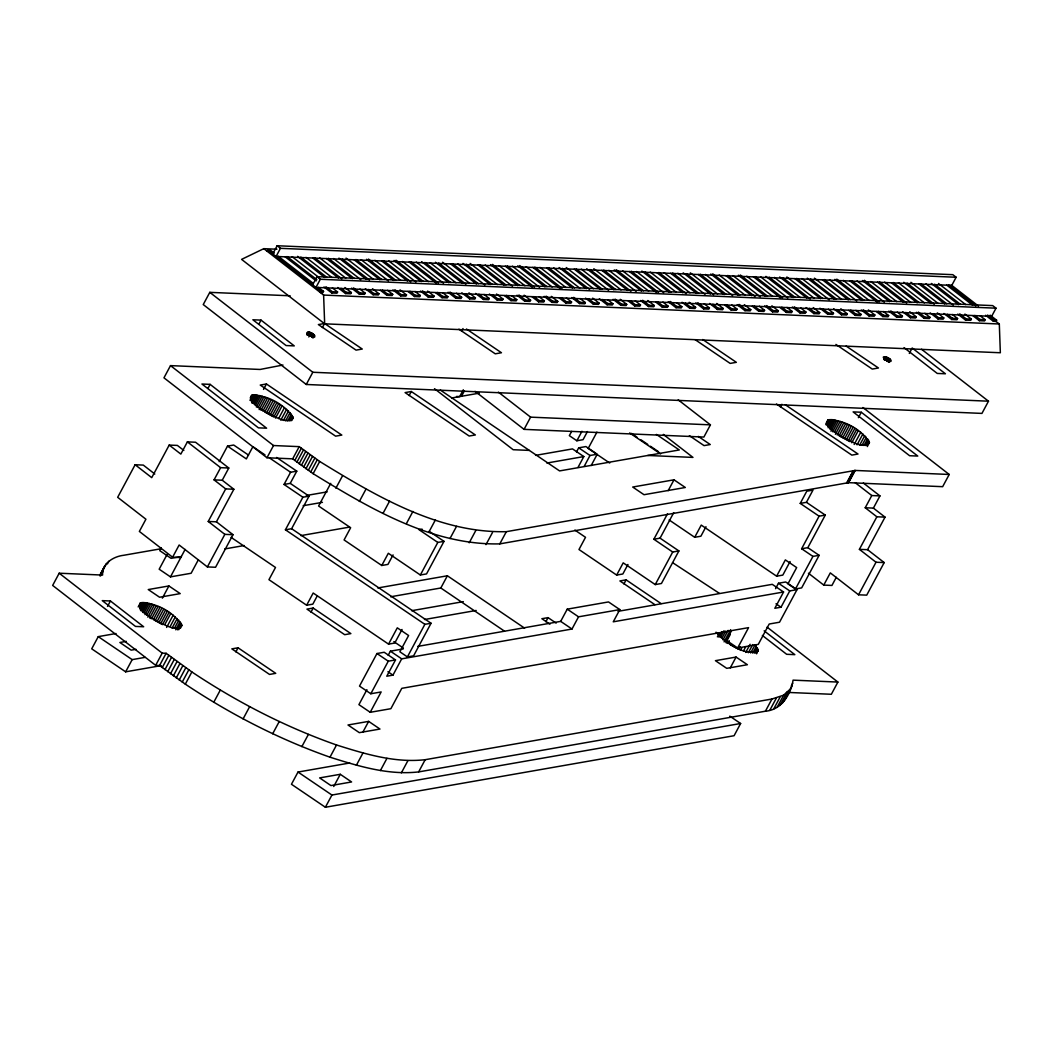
<?xml version="1.0" encoding="UTF-8"?>
<svg xmlns="http://www.w3.org/2000/svg" width="1053" height="1053" viewBox="0 0 1053 1053"><rect width="100%" height="100%" fill="white"/><g stroke="black" fill="none" stroke-linecap="round" stroke-linejoin="round"><path stroke-width="1.5" d="M160.951 548.771L123.675 555.286C113.461 556.458 101.865 563.473 102.575 575.07L59.192 573.214L52.65 585.429L155.66 665.338L159.569 665.509L185.315 684.16C230.37 714.197 278.861 739.206 329.984 757.186C358.533 766.189 388.346 775.35 418.633 771.915L765.413 711.209C781.273 710.025 790.829 694.493 793.067 680.146L837.898 682.068L831.343 694.269L786.512 692.361M181.906 625.443C175.746 632.892 162.557 623.205 155.317 620.349C150.276 616.426 136.166 610.477 140.378 602.882C156.12 602.421 173.798 612.135 181.906 625.443L180.445 628.154M293.221 417.844C287.061 425.307 273.872 415.606 266.633 412.75C261.592 408.827 247.481 402.878 251.693 395.283C267.423 394.836 285.113 404.536 293.221 417.844L291.76 420.568M756.567 653.808L758.147 650.122L755.04 644.805L750.671 652.952M869.462 442.523C863.302 449.973 850.113 440.272 842.874 437.429C837.833 433.494 823.722 427.557 827.934 419.963C843.664 419.502 861.341 429.216 869.462 442.523L867.277 446.59M784.051 701.008L791.909 686.148M282.967 365.022L260.091 369.458L170.507 365.615L163.965 377.83L266.975 457.752L292.668 458.845L313.136 473.679C369.142 508.046 432.006 545.441 499.793 543.874L848.573 482.656L942.659 486.683L949.214 474.469L862.933 407.537M290.154 295.788L209.797 292.352L203.242 304.567L306.265 384.477L981.949 413.408L988.491 401.193L921.533 349.254M154.804 474.021L143.3 465.097L135.126 464.742L117.673 497.306L145.919 519.221L139.365 531.436L172.6 557.221L180.774 557.563M267.133 251.233L267.778 250.022L270.371 250.127L274.267 253.141M269.713 251.351L270.371 250.127M183.841 450.434L177.378 445.419L169.204 445.077L151.737 477.641L135.126 464.742M99.666 575.478L104.76 565.974M99.877 575.543L103.51 568.752M99.996 575.675L106.537 563.46M272.766 253.878L277.136 245.744L952.82 274.675L956.137 277.255L951.78 285.389L276.097 256.458L280.453 248.324L956.137 277.255M100.601 575.859L102.786 571.792M107.406 563.934L108.867 561.223M207.941 388.439L210.113 384.371L266.606 428.189L258.433 427.847L201.939 384.016L210.113 384.371M228.791 468.019L220.617 467.664L214.062 479.878L222.236 480.221L228.791 468.019L195.555 442.234L187.381 441.878L180.84 454.093L169.204 445.077M107.524 606.41L110.433 600.987L143.669 626.759L135.495 626.417L102.259 600.631L110.433 600.987M258.854 324.192L261.039 320.125L294.261 345.897L286.087 345.542L252.865 319.77L261.039 320.125M116.027 633.511L98.258 636.631L91.716 648.832L125.636 671.827L161.175 665.614M161.28 547.836L159.766 550.666L171.073 558.34L181.392 556.524M138.193 606.949L140.378 602.882M250.232 397.995L251.693 395.283M167.177 554.286L159.174 569.212L170.481 576.873L191.119 573.266L198.398 559.696M139.404 606.594L141.576 602.527M249.982 400.364L252.891 394.928M312.649 284.823L317.006 276.676L992.689 305.607L996.02 308.187L991.65 316.334L315.966 287.403L320.336 279.256L996.02 308.187M139.654 607.844L142.563 602.421M250.969 400.245L253.878 394.822M140.036 609.187L143.669 602.408M219.156 461.701L227.501 446.13L233.7 445.037L248.508 455.08M251.351 401.601L254.984 394.809M140.536 610.635L144.906 602.5M251.851 403.036L256.221 394.901M141.892 610.819L146.249 602.685M253.207 403.22L257.564 395.086M142.616 612.451L147.71 602.961M254.655 403.51L259.012 395.362M172.6 557.221L179.142 545.006L207.388 566.922L215.562 567.264L233.016 534.7L216.405 521.814L208.231 521.459L225.697 488.895L233.871 489.25L216.405 521.814M263.526 389.413L266.435 383.99L341.817 435.086L335.617 436.166L260.249 385.069L266.435 383.99M144.156 612.833L149.25 603.33M255.471 405.234L260.565 395.731M145.064 614.649L150.895 603.79M256.379 407.05L262.21 396.204M146.788 615.202L152.606 604.343M258.103 407.603L263.921 396.757M323.534 291.378L320.954 291.26L320.296 292.484L322.889 292.602L323.534 291.378L318.348 287.351M147.854 617.203L154.396 604.988M259.17 409.604L265.711 397.402M170.481 576.873L185.131 549.429M156.239 605.712L149.684 617.927L151.54 618.716L158.095 606.502M260.999 410.328L267.554 398.113M162.359 598.17L168.901 585.955L180.208 593.616L159.569 597.235L148.262 589.562L168.901 585.955M262.855 411.118L269.41 398.903M159.951 607.357L153.409 619.572L162.504 624.587L169.046 612.385M271.266 399.758L264.724 411.973L273.819 417.001L280.361 404.786M125.636 671.827L132.178 659.626L145.103 657.362M306.778 334.63C306.897 329.036 316.269 334.696 314.663 337.013C312.465 337.447 304.106 332.801 308.226 331.919M307.068 334.696L308.516 331.985M307.384 334.775L308.832 332.05M307.713 334.867L309.161 332.156M308.055 334.972L309.503 332.261M155.278 620.48L161.82 608.265M266.593 412.881L273.135 400.68M308.411 335.104L309.858 332.393M308.766 335.249L310.227 332.537M309.148 335.407L310.596 332.695M331.761 292.971L332.419 291.76L337.592 291.971L336.947 293.195L331.761 292.971L323.982 286.942M308.792 336.947L310.977 332.866M309.898 335.775L311.359 333.051M157.121 621.441L163.676 609.226M268.436 413.855L274.991 401.641M310.266 335.96L311.727 333.248M310.635 336.17L312.096 333.459M310.99 336.381L312.451 333.669M311.333 336.591L312.794 333.88M311.675 336.815L313.123 334.104M158.95 622.455L165.505 610.24M270.266 414.856L276.821 402.654M311.991 337.039L313.452 334.327M312.293 337.263L313.755 334.551M312.715 337.605L314.163 334.893M313.07 337.934L314.518 335.223M160.754 623.508L167.295 611.293M272.069 415.909L278.611 403.694M322.389 327.562L324.561 323.495L362.258 349.043L356.059 350.123L318.375 324.574L324.561 323.495M164.926 624.35L170.744 613.491M275.517 418.107L282.059 405.905M345.555 293.563L346.213 292.339L351.386 292.563L350.728 293.787L345.555 293.563L337.776 287.535M166.611 627.43L173.166 615.215M278.65 418.475L284.481 407.616M170.231 626.403L175.324 616.9M280.809 420.16L286.64 409.314M172.113 628.049L177.207 618.559M283.428 420.45L288.522 410.96M174.429 628.272L178.799 620.138M207.388 566.922L224.842 534.358L233.016 534.7M285.745 420.687L290.115 412.539M155.66 665.338L162.201 653.136L166.124 653.294L191.857 671.946C236.912 701.996 285.416 727.004 336.526 744.984C365.088 753.974 394.888 763.135 425.188 759.7L771.967 699.008L783.616 695.177L790.592 688.794M266.975 457.752L273.517 445.537L299.223 446.643L319.691 461.464C375.684 495.831 438.548 533.239 506.348 531.673L855.128 470.441L949.214 474.469M306.265 384.477L312.807 372.262L988.491 401.193M175.706 629.773L180.076 621.639M287.759 420.831L291.391 414.04M177.391 629.826L181.037 623.034M289.443 420.871L292.352 415.435M178.734 629.733L181.642 624.311M290.786 420.792L292.958 416.712M159.569 665.509L166.124 653.294M359.336 294.156L359.994 292.931L365.167 293.155L364.509 294.379L359.336 294.156L351.557 288.127M162.241 667.563L168.796 655.348M164.952 669.616L171.507 657.401M167.717 671.669L174.258 659.468M373.131 294.748L373.776 293.524L378.962 293.748L378.303 294.972L373.131 294.748L365.338 288.706M170.52 673.736L177.062 661.534M173.376 675.815L179.918 663.601M292.668 458.845L299.223 446.643M176.285 677.895L182.827 665.68M294.801 460.477L301.342 448.262M179.234 679.975L185.789 667.76M284.034 484.459L290.589 472.244L296.775 471.152L290.233 483.366L284.034 484.459L302.882 497.227L309.069 496.147L291.615 528.711L285.416 529.791L302.882 497.227M296.946 462.109L303.501 449.894M386.912 295.34L387.57 294.116L392.743 294.34L392.085 295.564L386.912 295.34L380.423 290.312M182.248 682.068L188.79 669.853M299.144 463.754L305.699 451.54M301.382 465.387L307.924 453.185M185.315 684.16L191.857 671.946M303.646 467.045L310.201 454.83M305.962 468.69L312.504 456.476M400.693 295.932L401.351 294.708L406.524 294.932L405.879 296.143L400.693 295.932L392.914 289.891M308.305 470.349L314.86 458.134M310.701 472.007L317.256 459.792M313.136 473.679L319.691 461.464M414.487 296.525L415.132 295.301L420.318 295.524L419.66 296.735L414.487 296.525L407.998 291.484M235.859 651.86L238.044 647.792L275.728 673.341L269.529 674.433L231.844 648.872L238.044 647.792M428.268 297.104L428.926 295.893L434.099 296.104L433.441 297.328L428.268 297.104L420.489 291.076M330.747 483.353L318.598 506.006L350.636 527.724L344.081 539.939L381.765 565.487L387.965 564.408L393.059 554.905M213.746 702.298L220.288 690.097M335.881 488.184L342.436 475.969M442.049 297.696L442.708 296.472L447.894 296.696L447.235 297.92L442.049 297.696L435.573 292.668M455.844 298.289L456.502 297.064L461.675 297.288L461.017 298.512L455.844 298.289L448.065 292.247M409.104 395.586L411.289 391.505L475.364 434.955L469.164 436.034L405.102 392.598L411.289 391.505M359.349 501.478L365.904 489.276M243.085 718.923L249.627 706.708M469.625 298.881L470.283 297.657L475.456 297.881L474.811 299.105L469.625 298.881L461.846 292.839M231.081 537.359L275.504 567.462L268.949 579.676L306.634 605.225L313.189 593.023L388.557 644.12L394.757 643.041L402.035 629.47M317.19 596.011L312.833 604.146L306.634 605.225M310.99 612.122L313.175 608.055L350.86 633.603L344.673 634.683L306.976 609.134L313.175 608.055M461.583 331.261L463.044 328.549M483.419 299.473L484.064 298.249L489.25 298.473L488.592 299.697L483.419 299.473L475.64 293.432M383.029 513.364L389.571 501.149M497.2 300.066L497.858 298.841L503.031 299.065L502.373 300.276L497.2 300.066L489.421 294.024M272.674 733.77L279.229 721.568M510.981 300.645L511.64 299.434L516.812 299.657L516.167 300.868L510.981 300.645L504.505 295.617M463.32 389.807L459.674 396.586L456.515 396.454M461.504 396.27L464.412 390.834M381.765 565.487L388.32 553.273L420.358 574.991L426.544 573.911L444.011 541.347L429.203 531.304M524.776 301.237L525.434 300.026L530.607 300.237L529.949 301.461L524.776 301.237L516.997 295.209M406.379 523.644L412.921 511.429M538.557 301.829L539.215 300.605L544.388 300.829L543.73 302.053L538.557 301.829L532.081 296.801M301.856 746.616L308.411 734.402M349.701 763.004L298.012 772.046L291.457 784.261L325.377 807.256L734.086 735.718L740.628 723.503L729.782 716.145M428.874 532.094L435.416 519.892M551.969 302.408L552.614 301.184L557.8 301.408L557.142 302.632L551.969 302.408L544.177 296.367M731.44 630.826L726.346 640.316L737.653 647.99L758.292 644.37L769.203 624.021L779.523 622.218L796.989 589.654L789.763 590.917L781.023 607.199L774.837 608.279L783.564 591.997L613.267 621.81L619.822 609.595L578.545 616.821L571.99 629.036L401.693 658.849L392.966 675.131L386.78 676.21L395.507 659.928L384.2 652.268L376.974 653.531L359.507 686.095L370.814 693.756L381.147 691.953L370.222 712.302L358.915 704.641L366.918 689.715M565.751 303.001L566.409 301.777L571.582 302L570.923 303.211L565.751 303.001L559.261 297.96M420.358 574.991L437.811 542.427L444.011 541.347M388.557 644.12L397.297 627.838L408.603 635.512L399.864 651.794L407.406 656.901L413.605 655.822L431.059 623.258L291.615 528.711M329.984 757.186L336.526 744.984M449.986 538.557L456.541 526.342M388.202 655.256L390.387 651.175L403.246 648.924M579.532 303.58L580.19 302.369L585.363 302.593L584.718 303.804L579.532 303.58L571.753 297.551M370.814 693.756L388.281 661.192L395.507 659.928M524.065 429.361L530.607 417.146L710.433 424.846L703.878 437.061L524.065 429.361L475.061 391.334M333.722 786.512L340.277 774.297L351.584 781.958L330.945 785.577L319.638 777.904L340.277 774.297M362.824 732.23L368.655 721.384L379.962 729.045L359.31 732.651L348.003 724.99L368.655 721.384M390.65 596.775L440.825 587.995L447.38 575.78L524.618 628.154M593.326 304.172L593.971 302.961L599.157 303.172L598.499 304.396L593.326 304.172L585.547 298.144M325.377 807.256L331.932 795.041L740.628 723.503M407.406 656.901L424.872 624.337L431.059 623.258M469.204 542.795L475.745 530.594M356.375 765.255L362.93 753.053M607.107 304.765L607.765 303.54L612.938 303.764L612.28 304.988L607.107 304.765L599.328 298.736M485.973 544.638L492.528 532.423M620.888 305.357L621.546 304.133L626.732 304.356L626.074 305.581L620.888 305.357L613.109 299.315M499.793 543.874L506.348 531.673M380.396 770.572L386.938 758.357M634.683 305.949L635.341 304.725L640.514 304.949L639.855 306.173L634.683 305.949L628.193 300.921M571.621 431.414L569.344 435.652L576.873 440.773L583.072 439.68L587.429 431.546M648.464 306.541L649.122 305.317L654.295 305.541L653.65 306.765L648.464 306.541L640.685 300.5M576.873 440.773L581.967 431.269M401.364 772.863L407.906 760.661M576.517 451.895L578.702 447.828L585.929 446.564L595.985 453.369M662.258 307.134L662.903 305.91L668.089 306.133L667.431 307.344L662.258 307.134L655.769 302.093M577.992 467.427L583.823 456.568L572.516 448.907L535.556 455.37M596.919 432.151L588.179 448.433L609.713 463.03M418.633 771.915L425.188 759.7M584.191 466.347L590.009 455.488L597.235 454.225L591.167 465.558M676.039 307.713L676.697 306.502L681.87 306.713L681.212 307.937L676.039 307.713L668.26 301.684M689.82 308.305L690.478 307.081L695.651 307.305L695.006 308.529L689.82 308.305L682.041 302.277M703.615 308.898L704.273 307.673L709.446 307.897L708.787 309.121L703.615 308.898L695.836 302.856M545.875 621.704L548.06 617.637L556.142 623.113M717.396 309.49L718.054 308.266L723.227 308.49L722.569 309.714L717.396 309.49L709.617 303.448M417.699 646.397L560.683 621.375L567.238 609.16L608.516 601.934L619.822 609.595M731.19 310.082L731.835 308.858L737.021 309.082L736.363 310.306L731.19 310.082L724.701 305.054M744.971 310.674L745.629 309.45L750.802 309.674L750.144 310.885L744.971 310.674L737.192 304.633M574.846 530.067L585.521 537.306L578.979 549.521L616.663 575.07L623.205 562.855L655.242 584.586L661.442 583.494L678.895 550.93L660.06 538.162L653.86 539.241L667.523 513.759M758.752 311.254L759.41 310.043L764.583 310.266L763.938 311.477L758.752 311.254L752.276 306.226M627.943 564.487L622.849 573.99L616.663 575.07M668.168 490.672L673.999 479.813L685.306 487.486L644.015 494.713L632.708 487.039L673.999 479.813M623.916 583.928L626.101 579.861L661.1 603.593M772.547 311.846L773.192 310.635L778.378 310.846L777.719 312.07L772.547 311.846L764.768 305.818M660.06 538.162L673.723 512.666M786.328 312.438L786.986 311.214L792.159 311.438L791.501 312.662L786.328 312.438L779.839 307.41M800.109 313.031L800.767 311.806L805.94 312.03L805.295 313.254L800.109 313.031L792.33 306.989M655.242 584.586L672.709 552.022L678.895 550.93M813.903 313.623L814.561 312.399L819.734 312.623L819.076 313.847L813.903 313.623L806.124 307.581M669.129 519.958L694.704 537.293L701.245 525.092L776.627 576.188L782.813 575.109L790.092 561.539M705.984 526.724L700.89 536.214L694.704 537.293M827.684 314.215L828.342 312.991L833.515 313.215L832.87 314.439L827.684 314.215L819.905 308.174M780.457 406.998L781.918 404.286M841.479 314.808L842.124 313.583L847.31 313.807L846.651 315.018L841.479 314.808L833.7 308.766M855.26 315.387L855.918 314.176L861.091 314.386L860.433 315.61L855.26 315.387L848.771 310.359M869.041 315.979L869.699 314.755L874.872 314.979L874.227 316.203L869.041 315.979L861.262 309.951M882.835 316.571L883.493 315.347L888.666 315.571L888.008 316.795L882.835 316.571L876.346 311.543M825.749 424.03L827.934 419.963M826.223 425.03L829.132 419.607M827.21 424.925L830.119 419.502M827.592 426.268L831.225 419.489M828.092 427.715L832.462 419.581M717.396 636.854L719.581 632.787M829.435 427.9L833.805 419.765M718.857 637.131L721.766 631.708M830.159 429.532L835.253 420.042M720.397 637.499L724.043 630.721M830.988 431.269L836.806 420.41M722.042 637.973L725.675 631.181M832.62 431.73L838.438 420.871M723.029 639.882L728.123 630.378M834.345 432.283L840.162 421.424M896.616 317.164L897.274 315.939L902.447 316.163L901.789 317.387L896.616 317.164L888.837 311.122M724.095 641.882L730.637 629.668M835.411 434.284L841.952 422.069M800.241 503.4L806.782 491.185L812.982 490.106L806.427 502.32L800.241 503.4L819.089 516.181L825.276 515.088L807.822 547.652L801.623 548.745L819.089 516.181M730.295 634.459L725.925 642.593L727.781 643.383L729.242 640.672M837.24 435.007L843.795 422.793M845.651 423.582L839.096 435.797L850.061 441.668L856.602 429.453M840.965 436.653L847.507 424.438M883.954 359.534C883.375 353.005 895.103 361.64 889.772 361.574C887.403 361.863 879.571 355.809 885.402 356.822M884.296 359.652L885.744 356.941M842.821 437.561L849.376 425.346M884.652 359.784L886.1 357.059M885.007 359.929L886.468 357.204M885.389 360.087L886.837 357.375M885.77 360.258L887.218 357.546M886.139 360.442L887.6 357.73M844.677 438.522L851.232 426.307M886.508 360.639L887.969 357.928M886.876 360.837L888.337 358.125M887.231 361.047L888.693 358.336M910.411 317.756L911.056 316.532L916.242 316.756L915.583 317.98L910.411 317.756L902.618 311.714M887.574 361.271L889.035 358.56M887.916 361.495L889.364 358.77M846.507 439.535L853.062 427.321M888.232 361.719L889.693 359.007M858.379 417.672L861.288 412.249L917.768 456.067L909.595 455.725L853.114 411.894L861.288 412.249M888.535 361.942L889.996 359.231M888.956 362.285L890.404 359.573M848.31 440.588L854.852 428.374M737.653 647.99L748.565 627.641L401.785 688.333L390.874 708.695L370.222 712.302M776.627 576.188L785.354 559.906L796.66 567.58L787.934 583.862L795.476 588.969L801.662 587.89L819.129 555.326L807.822 547.652M740.193 646.555L738.745 649.267L729.65 644.239M730.255 667.918L736.073 657.059L747.38 664.719L726.741 668.339L715.435 660.679L736.073 657.059M740.443 650.385L741.891 647.674M851.759 442.786L858.3 430.572M775.548 588.68L778.457 583.244L785.683 581.98L796.989 589.654M743.589 650.741L745.761 646.674M854.167 444.498L860.722 432.296M924.192 318.348L924.85 317.124L930.023 317.348L929.365 318.559L924.192 318.348L916.413 312.307M745.748 652.439L750.105 644.291M857.05 444.84L862.881 433.981M748.354 652.728L752.711 644.581M859.669 445.129L864.763 435.626M909.292 353.426L912.201 348.003L945.423 373.776L937.249 373.433L904.027 347.648M861.986 445.353L866.356 437.219M752.684 653.097L756.317 646.305M864 445.498L867.633 438.719M754.369 653.136L757.278 647.713M865.684 445.537L868.593 440.115M846.573 483.169L853.127 470.967M755.712 653.057L757.884 648.99M846.823 483.13L853.601 470.862M867.027 445.458L869.199 441.391M847.27 483.011L853.812 470.809M847.494 482.958L854.036 470.744M756.686 652.834L758.147 650.122M847.704 482.893L854.457 470.612M848.126 482.761L854.681 470.559M848.349 482.708L854.891 470.494M848.573 482.656L855.128 470.441M937.973 318.927L938.631 317.716L943.804 317.94L943.159 319.151L937.973 318.927L930.194 312.899M795.476 588.969L812.929 556.405L819.129 555.326M951.767 319.52L952.412 318.309L957.598 318.519L956.94 319.743L951.767 319.52L943.988 313.491M965.548 320.112L966.206 318.888L971.379 319.112L970.721 320.336L965.548 320.112L957.769 314.084M808.428 573.201L823.762 585.099L830.304 572.885L858.55 594.8L866.724 595.142L884.191 562.578L867.567 549.692L859.393 549.35L876.859 516.786L885.033 517.128L867.567 549.692M865.224 507.757L871.779 495.542L879.953 495.897L873.398 508.112L865.224 507.757L876.859 516.786M836.293 577.307L831.936 585.442L823.762 585.099M765.413 711.209L771.967 699.008M769.835 710.235L776.377 698.021M979.329 320.704L979.988 319.48L985.16 319.704L984.516 320.928L979.329 320.704L972.854 315.676M773.718 708.959L780.26 696.744M777.075 707.392L783.616 695.177M779.918 705.536L786.459 693.322M786.183 695.48L787.644 692.769M791.277 685.977L792.738 683.265M782.234 703.404L788.789 691.189M993.4 321.31L994.045 320.086L996.638 320.191L995.98 321.415L993.4 321.31L985.608 315.268M858.55 594.8L876.017 562.236L884.191 562.578M758.028 651.083C743.958 656.23 725.464 642.567 716.027 632.195M276.926 249.219L263.803 248.666L241.585 259.38L324.666 323.824L1000.35 352.755L999.31 323.995L987.569 315.058M451.658 397.995L479.299 393.151M306.318 495.502L327.193 491.856M303.159 505.703L322.442 502.334M546.862 463.044L583.823 456.568M440.312 390.058L559.577 470.915L679.29 449.96L656.401 434.428M224.723 548.942L244.164 545.533M300.882 535.608L349.491 527.105M422.069 529.119L418.976 529.659L437.811 542.427M377.777 587.969L447.38 575.78M126.242 641.369L119.884 642.488L131.191 650.149L135.955 649.319M411.644 610.701L463.346 601.645M626.101 579.861L619.914 580.94L654.9 604.672M424.491 619.519L476.18 610.464M548.06 617.637L541.874 618.716L549.942 624.192M618.032 611.332L772.257 584.336L783.564 591.997M263.803 248.666L323.613 295.064L999.31 323.995M529.356 450.408L513.153 449.71L434.494 388.689M647.753 455.475L692.966 457.41L663.311 434.402M672.551 562.618L719.344 593.313M846.151 346.082L878.452 367.984L872.266 369.076L835.924 344.436M702.706 339.514L736.35 362.324L730.163 363.403L695.164 339.685M785.327 404.76L858.011 454.027L851.824 455.12L776.443 404.01M806.427 502.32L825.276 515.088M698.244 436.39L710.249 444.537L704.062 445.616L689.386 435.666M631.471 433.388L636.894 437.061M640.948 439.812L647.727 444.392M650.425 446.235L658.559 451.737M801.623 548.745L812.929 556.405M629.655 432.941L660.626 453.948M466.466 329.01L501.452 352.742L495.265 353.821L458.924 329.181M578.702 447.828L590.009 455.488M778.457 583.244L789.763 590.917M776.008 603.79L781.023 607.199M653.86 539.241L672.709 552.022M567.238 609.16L578.545 616.821M560.683 621.375L571.99 629.036M276.584 457.463L296.775 471.152M265.014 454.909L252.891 446.696L246.349 458.897L227.501 446.13M269.055 457.647L290.589 472.244M290.233 483.366L309.069 496.147M440.825 587.995L504.519 631.181M285.416 529.791L424.872 624.337M393.848 641.619L403.365 648.069M390.387 651.175L401.693 658.849M376.974 653.531L388.281 661.192M387.938 671.722L392.966 675.131M98.258 636.631L132.178 659.626M298.012 772.046L331.932 795.041M951.254 284.981L978.487 306.107M990.149 315.163L996.638 320.191M948.661 284.876L975.894 306.002M946.713 285.087L972.643 305.212M938.486 283.494L965.719 304.62M979.974 315.676L985.16 319.704M934.603 284.271L960.533 304.396M974.802 315.466L979.988 319.48M931.352 283.481L958.585 304.607M925.995 283.902L953.228 305.028M964.903 314.084L971.379 319.112M920.822 283.678L946.752 303.804M959.717 313.86L966.206 318.888M918.861 283.902L944.804 304.014M910.911 282.309L938.144 303.435M952.412 314.505L957.598 318.519M907.028 283.086L934.261 304.212M947.226 314.281L952.412 318.309M903.79 282.296L931.01 303.422M898.42 282.717L924.363 302.843M937.328 312.899L943.804 317.94M893.247 282.507L919.177 302.619M933.445 313.689L938.631 317.716M891.299 282.717L917.229 302.843M884.638 282.138L910.569 302.25M924.837 313.32L930.023 317.348M879.466 281.914L906.686 303.04M918.361 312.096L924.85 317.124M877.504 282.125L903.448 302.25M870.844 281.546L896.787 301.658M909.753 311.727L916.242 316.756M864.381 280.309L891.615 301.448M905.87 312.504L911.056 316.532M862.42 280.532L889.653 301.658M857.063 280.954L884.296 302.079M897.261 312.136L902.447 316.163M851.89 280.73L879.123 301.856M890.785 310.911L897.274 315.939M849.929 280.94L877.162 302.066M843.282 280.361L869.212 300.487M883.48 311.543L888.666 315.571M836.806 279.137L864.039 300.263M878.294 311.333L883.493 315.347M834.858 279.348L862.078 300.474M829.488 279.769L856.721 300.895M868.396 309.951L874.872 314.979M824.315 279.545L850.245 299.671M863.223 309.727L869.699 314.755M822.367 279.769L848.297 299.881M814.403 278.176L841.637 299.302M855.905 310.372L861.091 314.386M810.534 278.953L836.464 299.078M850.732 310.148L855.918 314.176M807.282 278.163L834.516 299.289M801.925 278.584L829.145 299.723M840.82 308.766L847.31 313.807M796.739 278.374L822.683 298.486M836.938 309.556L842.124 313.583M794.791 278.584L820.721 298.71M786.841 276.992L814.061 298.117M828.329 309.187L833.515 313.215M782.958 277.781L810.191 298.907M823.156 308.963L828.342 312.991M779.707 276.992L806.94 298.117M774.35 277.413L800.28 297.525M813.245 307.594L819.734 312.623M769.164 277.189L795.107 297.315M809.375 308.371L814.561 312.399M765.926 276.399L793.159 297.525M760.556 276.821L787.789 297.946M800.754 308.002L805.94 312.03M755.383 276.597L782.616 297.723M794.291 306.778L800.767 311.806M753.435 276.807L780.668 297.946M746.774 276.228L772.705 296.354M786.973 307.41L792.159 311.438M740.298 275.004L767.532 296.13M781.8 307.2L786.986 311.214M738.35 275.215L765.584 296.341M732.993 275.636L760.213 296.762M771.888 305.818L778.378 310.846M727.807 275.412L755.04 296.538M766.716 305.594L773.192 310.635M725.859 275.636L751.789 295.748M719.199 275.044L745.142 295.169M759.397 306.239L764.583 310.266M712.723 273.819L739.956 294.945M754.224 306.015L759.41 310.043M710.775 274.03L738.008 295.169M705.418 274.464L732.651 295.59M744.313 304.646L750.802 309.674M700.245 274.241L726.175 294.353M739.14 304.422L745.629 309.45M698.284 274.451L724.227 294.577M690.334 272.859L717.567 293.984M731.835 305.054L737.021 309.082M686.451 273.648L713.684 294.774M726.649 304.83L731.835 308.858M683.2 272.859L710.433 293.984M677.842 273.28L705.076 294.406M716.751 303.461L723.227 308.49M672.67 273.056L698.6 293.182M712.868 304.238L718.054 308.266M670.722 273.267L696.652 293.392M664.061 272.688L689.991 292.813M704.26 303.869L709.446 307.897M658.875 272.464L686.108 293.59M697.784 302.645L704.273 307.673M656.927 272.688L682.857 292.8M650.267 272.095L676.21 292.221M689.175 302.277L695.651 307.305M645.094 271.871L671.024 291.997M685.292 303.067L690.478 307.081M641.843 271.082L669.076 292.207M636.486 271.503L663.719 292.629M676.684 302.698L681.87 306.713M631.313 271.279L658.546 292.418M670.208 301.461L676.697 306.502M629.352 271.503L656.585 292.629M622.705 270.911L648.635 291.036M662.903 302.106L668.089 306.133M616.229 269.686L643.462 290.812M657.717 301.882L662.903 305.91M614.268 269.91L641.501 291.036M608.91 270.331L636.144 291.457M647.819 300.513L654.295 305.541M603.738 270.108L630.971 291.233M642.633 300.289L649.122 305.317M601.789 270.318L627.72 290.444M593.826 268.726L621.059 289.851M635.328 300.921L640.514 304.949M589.943 269.515L615.887 289.641M630.155 300.697L635.341 304.725M863.342 483.011L879.953 495.897M586.705 268.726L613.938 289.851M581.335 269.147L608.568 290.273M620.243 299.328L626.732 304.356M855.168 482.656L871.779 495.542M576.162 268.923L602.092 289.048M615.07 299.105L621.546 304.133M574.214 269.134L600.144 289.259M566.251 267.554L593.484 288.68M607.752 299.736L612.938 303.764M873.398 508.112L885.033 517.128M562.381 268.331L589.614 289.457M602.579 299.526L607.765 303.54M559.13 267.541L586.363 288.667M553.773 267.962L579.703 288.088M592.668 298.144L599.157 303.172M548.587 267.738L574.53 287.864M588.785 298.934L593.971 302.961M546.639 267.962L572.569 288.074M539.978 267.37L565.922 287.495M580.177 298.565L585.363 302.593M534.806 267.159L562.039 288.285M573.701 297.341L580.19 302.369M532.857 267.37L560.091 288.496M526.197 266.791L552.127 286.903M566.396 297.973L571.582 302M519.721 265.553L546.955 286.679M561.223 297.749L566.409 301.777M517.773 265.777L545.006 286.903M512.403 266.198L539.636 287.324M551.311 296.38L557.8 301.408M507.23 265.975L534.463 287.1M546.138 296.156L552.614 301.184M678.185 399.837L710.433 424.846M505.282 266.185L532.515 287.311M499.004 265.619L524.934 285.745M539.202 296.801L544.388 300.829M492.528 264.395L519.761 285.521M534.029 296.591L539.215 300.605M859.393 549.35L876.017 562.236M490.58 264.606L517.813 285.732M485.222 265.027L512.456 286.153M524.118 295.209L530.607 300.237M480.036 264.803L505.98 284.929M518.945 294.985L525.434 300.026M478.088 265.027L504.018 285.139M470.138 263.434L497.371 284.56M511.626 295.63L516.812 299.657M466.255 264.224L492.185 284.336M506.454 295.406L511.64 299.434M463.004 263.421L490.237 284.56M457.647 263.855L484.88 284.981M496.542 294.024L503.031 299.065M452.474 263.632L478.404 283.744M492.672 294.814L497.858 298.841M450.513 263.842L476.456 283.968M442.563 262.25L469.796 283.375M484.064 294.445L489.25 298.473M438.68 263.039L465.913 284.165M478.878 294.221L484.064 298.249M435.429 262.25L462.662 283.375M430.072 262.671L456.002 282.783M468.98 292.852L475.456 297.881M424.899 262.447L450.829 282.573M465.097 293.629L470.283 297.657M421.648 261.657L448.881 282.783M416.29 262.079L443.524 283.204M456.489 293.26L461.675 297.288M411.104 261.855L438.338 282.981M450.013 292.036L456.502 297.064M409.156 262.065L436.39 283.204M402.496 261.486L428.439 281.612M442.694 292.681L447.894 296.696M396.033 260.262L423.253 281.388M437.521 292.458L442.708 296.472M394.072 260.473L421.305 281.599M388.715 260.894L415.948 282.02M427.623 291.076L434.099 296.104M383.542 260.67L410.775 281.809M422.437 290.852L428.926 295.893M381.581 260.894L407.524 281.006M374.934 260.302L400.864 280.427M415.132 291.497L420.318 295.524M368.458 259.077L395.691 280.203M409.946 291.273L415.132 295.301M366.51 259.301L393.73 280.427M361.14 259.722L388.373 280.848M400.048 289.904L406.524 294.932M355.967 259.499L381.897 279.611M394.862 289.68L401.351 294.708M354.019 259.709L379.949 279.835M346.055 258.117L373.288 279.242M387.557 290.312L392.743 294.34M342.186 258.906L369.406 280.032M382.384 290.088L387.57 294.116M338.934 258.117L366.168 279.242M333.564 258.538L360.797 279.664M372.472 288.719L378.962 293.748M328.391 258.314L354.334 278.44M368.589 289.496L373.776 293.524M326.443 258.525L352.373 278.65M498.372 392.137L530.607 417.146M319.783 257.946L345.713 278.071M359.981 289.127L365.167 293.155M314.61 257.722L341.843 278.848M353.505 287.903L359.994 292.931M312.662 257.946L338.592 278.058M306.002 257.353L331.932 277.479M344.897 287.535L351.386 292.563M300.816 257.129L326.759 277.255M341.014 288.325L346.213 292.339M297.578 256.34L324.798 277.466M292.207 256.761L319.441 277.887M332.406 287.956L337.592 291.971M277.136 245.744L280.453 248.324M317.006 276.676L320.336 279.256M767.071 627.127L837.898 682.068M287.035 256.55L316.861 279.677M325.943 286.719L332.419 291.76M285.087 256.761L316.203 280.901M764.162 630.852L794.831 654.65L786.657 654.295L762.372 635.459M278.15 256.169L313.162 283.323M267.778 250.022L320.954 291.26M209.797 292.352L312.807 372.262M170.507 365.615L273.517 445.537M187.381 441.878L220.617 467.664M222.236 480.221L233.871 489.25M214.062 479.878L225.697 488.895M208.231 521.459L224.842 534.358M59.192 573.214L162.201 653.136M323.613 295.064L324.666 323.824"/></g></svg>
